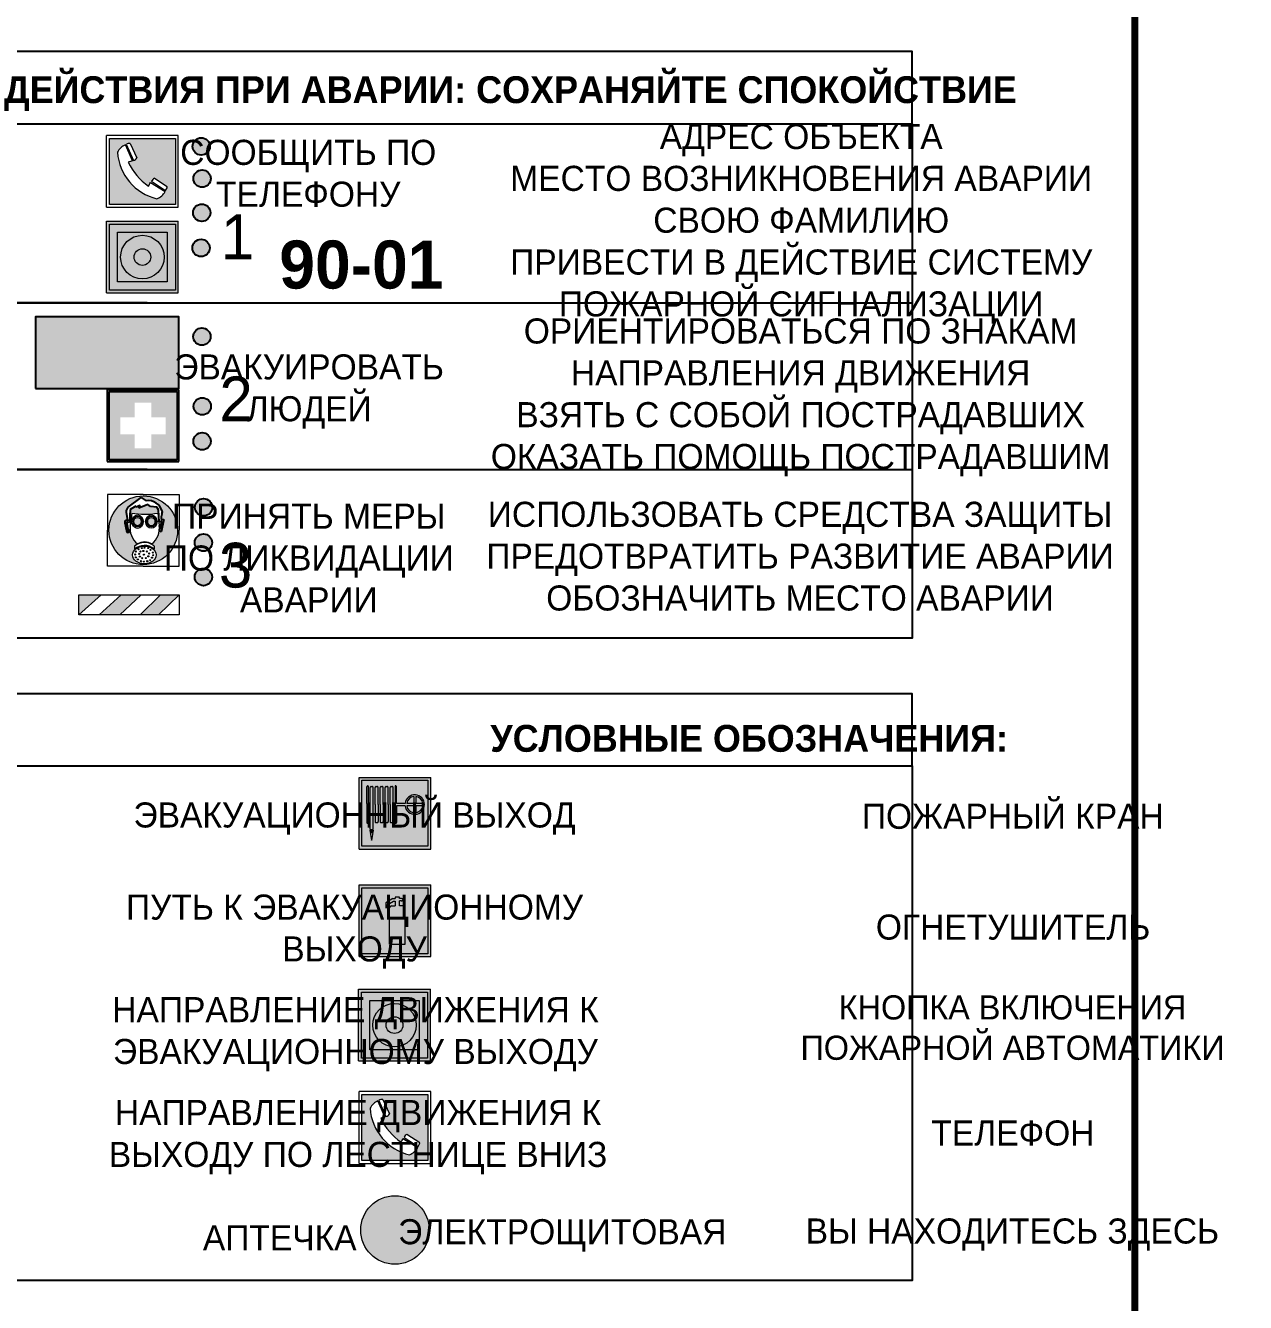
# Model space of a CAD drawing. Header units: millimetres. Extents: x 13114 to 67229, y 22859 to 38520.
# Drawn here: x 28747.8 to 28883.9, y 31711.7 to 31854.1 of the extents above; entities that cross this region are included whole.
import ezdxf

# ---------------------------------------------------------------- set-up
doc = ezdxf.new("R2010")
doc.units = ezdxf.units.MM
doc.styles.add('обычный', font='arial.ttf')

# ---------------------------------------------------------------- blocks, each defined once
blk = doc.blocks.new('A$C38D26F80')
h = blk.add_hatch(color=5)
h.dxf.hatch_style = 1
h.paths.add_polyline_path([(-8.77, -4.48, 1), (-0.19, -4.48, 1)])
h.paths.add_polyline_path([(-6.75, -3.58), (-6.75, -3.31), (-6.62, -3.22), (-6.5, -3.22), (-6.42, -3.3), (-6.39, -3.28), (-6.59, -2.23), (-6.59, -2.01), (-6.38, -1.58), (-4.76, -0.4), (-4.13, -0.79, -0.362848), (-2.1, -2.1, -0.201049), (-2.17, -2.48, 0.085434), (-2.26, -3.13), (-1.9, -3.16), (-2.25, -4.7), (-2.4, -4.59), (-2.43, -4.34), (-2.36, -4.34), (-2.14, -3.34), (-2.47, -3.42), (-2.58, -1.95), (-2.77, -1.58), (-3.58, -1.52), (-3.92, -1.26), (-5.05, -1.73), (-4.87, -1.39), (-5.41, -1.6), (-5.41, -1.46), (-6.13, -1.87), (-6.18, -3.5), (-6.56, -3.47), (-6.37, -4.59), (-6.16, -4.43), (-6.16, -4.66), (-6.36, -4.79), (-6.37, -4.8), (-6.51, -4.76)], flags=16)
h.paths.add_polyline_path([(-6.51, -4.76), (-6.36, -4.79), (-6.37, -4.8)], flags=0)
h.paths.add_polyline_path([(-5.92, -2.34, 0.089508), (-2.67, -2.35), (-2.48, -3.88, -0.268602), (-3.4, -6.18, 0.262449), (-5.2, -6.18, -0.268602), (-6.11, -3.88)], flags=16)
edge = h.paths.add_edge_path(flags=16)
edge.add_ellipse((-5.19, -3.41), major_axis=(0, 0.842), ratio=0.848992, start_angle=0, end_angle=360)
edge = h.paths.add_edge_path(flags=0)
edge.add_ellipse((-5.19, -3.39), major_axis=(0, 0.665), ratio=0.853798, start_angle=0, end_angle=360)
edge = h.paths.add_edge_path(flags=0)
edge.add_ellipse((-5.19, -3.4), major_axis=(0, 0.528), ratio=0.864094, start_angle=0, end_angle=360)
edge = h.paths.add_edge_path(flags=16)
edge.add_ellipse((-3.47, -3.4), major_axis=(0, 0.842), ratio=0.848992, start_angle=0, end_angle=360)
h.paths.add_polyline_path([(-3.13, -6.45), (-3.13, -6.84, 0.383174), (-5.57, -6.85), (-5.57, -6.49, -0.369952)], flags=16)
edge = h.paths.add_edge_path(flags=0)
edge.add_ellipse((-3.47, -3.39), major_axis=(0, 0.665), ratio=0.853798, start_angle=0, end_angle=360)
edge = h.paths.add_edge_path(flags=0)
edge.add_ellipse((-3.47, -3.4), major_axis=(0, 0.528), ratio=0.864094, start_angle=0, end_angle=360)
edge = h.paths.add_edge_path(flags=16)
edge.add_ellipse((-4.34, -7.57), major_axis=(-1.48, 0), ratio=0.744955, start_angle=0, end_angle=360)
h.paths.add_polyline_path([(-5.01, -6.85, -1), (-5.15, -6.85, -1)], flags=0)
h.paths.add_polyline_path([(-5.33, -7.14, -1), (-5.47, -7.14, -1)], flags=0)
h.paths.add_polyline_path([(-4.61, -6.71, -1), (-4.74, -6.71, -1)], flags=16)
h.paths.add_polyline_path([(-5.43, -7.51, -1), (-5.57, -7.51, -1)], flags=0)
h.paths.add_polyline_path([(-4.26, -6.67, -1), (-4.4, -6.67, -1)], flags=16)
h.paths.add_polyline_path([(-4.74, -7.14, -1), (-4.88, -7.14, -1)], flags=0)
h.paths.add_polyline_path([(-4.93, -7.43, -1), (-5.07, -7.43, -1)], flags=0)
h.paths.add_polyline_path([(-4.41, -7.07, -1), (-4.54, -7.07, -1)], flags=0)
h.paths.add_polyline_path([(-5.33, -7.87, -1), (-5.46, -7.87, -1)], flags=0)
h.paths.add_polyline_path([(-3.8, -6.71, -1), (-3.94, -6.71, -1)], flags=16)
h.paths.add_polyline_path([(-4.85, -7.78, -1), (-4.98, -7.78, -1)], flags=0)
h.paths.add_polyline_path([(-3.96, -7.14, -1), (-4.1, -7.14, -1)], flags=0)
h.paths.add_polyline_path([(-4.33, -7.53, -1), (-4.47, -7.53, -1)], flags=0)
h.paths.add_polyline_path([(-5.09, -8.12, -1), (-5.23, -8.12, -1)], flags=0)
h.paths.add_polyline_path([(-3.5, -6.94, -1), (-3.64, -6.94, -1)], flags=0)
h.paths.add_polyline_path([(-4.54, -7.97, -1), (-4.68, -7.97, -1)], flags=0)
h.paths.add_polyline_path([(-3.66, -7.39, -1), (-3.8, -7.39, -1)], flags=0)
h.paths.add_polyline_path([(-4.73, -8.35, -1), (-4.86, -8.35, -1)], flags=0)
h.paths.add_polyline_path([(-4.09, -7.96, -1), (-4.23, -7.96, -1)], flags=0)
h.paths.add_polyline_path([(-3.77, -7.74, -1), (-3.91, -7.74, -1)], flags=0)
h.paths.add_polyline_path([(-3.22, -7.27, -1), (-3.35, -7.27, -1)], flags=0)
h.paths.add_polyline_path([(-4.34, -8.4, -1), (-4.47, -8.4, -1)], flags=0)
h.paths.add_polyline_path([(-3.16, -7.61, -1), (-3.3, -7.61, -1)], flags=0)
h.paths.add_polyline_path([(-3.9, -8.35, -1), (-4.04, -8.35, -1)], flags=0)
h.paths.add_polyline_path([(-3.32, -7.91, -1), (-3.46, -7.91, -1)], flags=0)
h.paths.add_polyline_path([(-3.55, -8.23, -1), (-3.69, -8.23, -1)], flags=0)
at = {"color": 5, "lineweight": 5}
for p, q in [((-4.48, 0), (-8.96, 0)), ((-8.96, 0), (-8.96, -4.48)), ((-4.48, 0), (0, 0)), ((0, 0), (0, -4.48)), ((-6.59, -2.01), (-6.38, -1.58)), ((-6.38, -1.58), (-4.76, -0.4)), ((-5.41, -1.46), (-6.13, -1.87)), ((-4.87, -1.39), (-5.41, -1.6)), ((-5.41, -1.6), (-5.41, -1.46)), ((-3.92, -1.26), (-5.05, -1.73)), ((-5.05, -1.73), (-4.87, -1.39)), ((-4.76, -0.4), (-4.13, -0.79)), ((-3.58, -1.52), (-3.92, -1.26)), ((-2.77, -1.58), (-3.58, -1.52)), ((-2.58, -1.95), (-2.77, -1.58)), ((-6.59, -2.23), (-6.59, -2.01)), ((-6.39, -3.28), (-6.59, -2.23)), ((-6.13, -1.87), (-6.18, -3.5)), ((-5.92, -2.34), (-6.11, -3.88)), ((-2.67, -2.34), (-2.48, -3.88)), ((-2.47, -3.42), (-2.58, -1.95)), ((-1.9, -3.16), (-2.26, -3.13)), ((-2.25, -4.7), (-1.9, -3.16)), ((-8.96, -8.96), (-8.96, -4.48)), ((-6.75, -3.31), (-6.62, -3.22)), ((-6.75, -3.58), (-6.75, -3.31)), ((-6.51, -4.76), (-6.75, -3.58)), ((-6.62, -3.22), (-6.5, -3.22)), ((-6.18, -3.5), (-6.56, -3.47)), ((-6.56, -3.47), (-6.37, -4.59)), ((-6.37, -4.8), (-6.51, -4.76)), ((-6.5, -3.22), (-6.42, -3.3)), ((-6.42, -3.3), (-6.39, -3.28)), ((-6.37, -4.59), (-6.16, -4.43)), ((-6.16, -4.66), (-6.37, -4.8)), ((-6.16, -4.43), (-6.16, -4.66)), ((-2.14, -3.34), (-2.47, -3.42)), ((-2.43, -4.34), (-2.4, -4.59)), ((-2.43, -4.34), (-2.36, -4.34)), ((-2.4, -4.59), (-2.25, -4.7)), ((-2.36, -4.34), (-2.14, -3.34)), ((0, -8.96), (0, -4.48)), ((-5.57, -6.49), (-5.57, -6.85)), ((-3.13, -6.45), (-3.13, -6.84)), ((-4.48, -8.96), (-8.96, -8.96)), ((-4.48, -8.96), (0, -8.96))]:
    blk.add_line(p, q, dxfattribs=at)
at = {"color": 5}
for p, q in [((-6.59, -2.01), (-6.38, -1.58)), ((-6.38, -1.58), (-4.76, -0.4)), ((-5.41, -1.46), (-6.13, -1.87)), ((-4.87, -1.39), (-5.41, -1.6)), ((-5.41, -1.6), (-5.41, -1.46)), ((-3.92, -1.26), (-5.05, -1.73)), ((-5.05, -1.73), (-4.87, -1.39)), ((-4.76, -0.4), (-4.13, -0.79)), ((-3.58, -1.52), (-3.92, -1.26)), ((-2.77, -1.58), (-3.58, -1.52)), ((-2.58, -1.95), (-2.77, -1.58)), ((-6.59, -2.23), (-6.59, -2.01)), ((-6.39, -3.28), (-6.59, -2.23)), ((-6.13, -1.87), (-6.18, -3.5)), ((-2.47, -3.42), (-2.58, -1.95)), ((-2.26, -3.13), (-1.9, -3.16)), ((-1.9, -3.16), (-2.25, -4.7)), ((-6.75, -3.31), (-6.62, -3.22)), ((-6.75, -3.58), (-6.75, -3.31)), ((-6.51, -4.76), (-6.75, -3.58)), ((-6.62, -3.22), (-6.5, -3.22)), ((-6.18, -3.5), (-6.56, -3.47)), ((-6.56, -3.47), (-6.37, -4.59)), ((-6.37, -4.8), (-6.51, -4.76)), ((-6.36, -4.79), (-6.51, -4.76)), ((-6.5, -3.22), (-6.42, -3.3)), ((-6.42, -3.3), (-6.39, -3.28)), ((-6.37, -4.59), (-6.16, -4.43)), ((-6.16, -4.66), (-6.37, -4.8)), ((-6.16, -4.66), (-6.36, -4.79)), ((-6.16, -4.43), (-6.16, -4.66)), ((-2.14, -3.34), (-2.47, -3.42)), ((-2.4, -4.59), (-2.43, -4.34)), ((-2.43, -4.34), (-2.36, -4.34)), ((-2.25, -4.7), (-2.4, -4.59)), ((-2.36, -4.34), (-2.14, -3.34))]:
    blk.add_line(p, q, dxfattribs=at)
at = {"color": 5, "lineweight": 5}
for centre, radius in [((-4.48, -4.48), 4.29), ((-5.5, -7.51), 0.0678), ((-5.4, -7.14), 0.0678), ((-5.4, -7.87), 0.0678), ((-5.08, -6.85), 0.0678), ((-5, -7.43), 0.0678), ((-4.91, -7.78), 0.0678), ((-4.81, -7.14), 0.0678), ((-4.67, -6.71), 0.0678), ((-4.61, -7.97), 0.0678), ((-4.47, -7.07), 0.0678), ((-4.4, -7.53), 0.0678), ((-4.33, -6.67), 0.0678), ((-4.16, -7.96), 0.0678), ((-4.03, -7.14), 0.0678), ((-3.87, -6.71), 0.0678), ((-3.84, -7.74), 0.0678), ((-3.73, -7.39), 0.0678), ((-3.57, -6.94), 0.0678), ((-3.39, -7.91), 0.0678), ((-3.28, -7.27), 0.0678), ((-3.23, -7.61), 0.0678), ((-5.16, -8.12), 0.0678), ((-4.79, -8.35), 0.0678), ((-4.4, -8.4), 0.0678), ((-3.97, -8.35), 0.0678), ((-3.62, -8.23), 0.0678)]:
    blk.add_circle(centre, radius, dxfattribs=at)
at = {"color": 5}
for centre, radius, start, end in [((-3.89, -2.66), 1.88, 17.387, 97.1599), ((-0.35, -3.07), 1.91, 162.2553, 181.7878), ((-2.6, -2.2), 0.511, 326.3906, 11.8614)]:
    blk.add_arc(centre, radius, start, end, dxfattribs=at)
at = {"color": 5, "lineweight": 5}
for centre, radius, start, end in [((-4.28, 6.66), 9.15, 259.6987, 280.1569), ((-0.47, -3.05), 1.79, 161.5846, 182.4584), ((-2.6, -2.2), 0.513, 326.4781, 11.7739), ((-3.66, -4.24), 2.47, 171.573, 231.7124), ((-4.93, -4.24), 2.47, 308.2876, 8.427), ((-4.33, -7.88), 1.87, 50.358, 131.5662), ((-4.34, -8.2), 1.82, 48.4943, 132.3565), ((-4.3, -7.78), 1.83, 60.5889, 119.4111)]:
    blk.add_arc(centre, radius, start, end, dxfattribs=at)
for centre, major_axis, ratio in [((-5.19, -3.41), (0, 0.842), 0.848992), ((-5.19, -3.39), (0, 0.665), 0.853798), ((-5.19, -3.4), (0, 0.528), 0.864094), ((-3.47, -3.4), (0, 0.842), 0.848992), ((-3.47, -3.39), (0, 0.665), 0.853798), ((-3.47, -3.4), (0, 0.528), 0.864094), ((-4.34, -7.57), (-1.48, 0), 0.744955)]:
    blk.add_ellipse(centre, major_axis=major_axis, ratio=ratio, dxfattribs=at)
blk = doc.blocks.new('A$C47DD6509')
at = {"lineweight": 5}
for points in [[(-8.69, 0), (-11.19, 0), (-11.19, -2.22)], [(-4.22, 0), (-6.45, 0), (-8.91, -2.22), (-6.61, -2.22)], [(0, 0), (-2.09, 0), (-4.36, -2.22), (-2.29, -2.22)]]:
    blk.add_hatch(color=242, dxfattribs=at).paths.add_polyline_path(points)
at = {"color": 242, "lineweight": 5}
for p, q in [((-11.19, -2.22), (-8.69, 0)), ((-11.19, -2.22), (-11.19, 0)), ((-11.19, 0), (-8.69, 0)), ((-11.19, 0), (0, 0)), ((-8.91, -2.22), (-6.45, 0)), ((-6.61, -2.22), (-4.22, 0)), ((-4.36, -2.22), (-2.09, 0)), ((-2.29, -2.22), (0, 0)), ((0, 0), (0, -2.22)), ((0, -2.22), (-11.19, -2.22))]:
    blk.add_line(p, q, dxfattribs=at)
blk = doc.blocks.new('A$C32E8229D')
at = {"true_color": 0xffffff}
blk.add_hatch(color=7, dxfattribs=at).paths.add_polyline_path([(0, 0), (0, -8), (16, -8), (16, 0)])
h = blk.add_hatch(color=126)
h.paths.add_polyline_path([(0.2, -0.2), (15.8, -0.2), (15.8, -7.8), (0.2, -7.8)])
h.paths.add_polyline_path([(13.49, -2.05), (12.08, -2.05), (11.37, -2.63, 0.162397), (11.29, -2.84), (11.29, -3.63), (10.35, -3.63), (10.35, -4.05), (11.68, -4.05), (11.68, -3.48), (12.26, -4.28), (11.29, -5.1), (11.29, -6.78), (11.85, -6.78), (11.85, -5.44), (12.8, -4.64), (12.8, -5.94), (14.46, -5.94), (14.46, -5.39), (13.45, -5.39), (13.45, -3.97), (12.46, -2.59), (13.15, -2.59), (13.69, -3.34), (14.18, -3)], flags=16)
h.paths.add_polyline_path([(10.74, -1.82, 1), (11.8, -1.82, 1)], flags=16)
h.paths.add_polyline_path([(9.39, -3.59), (5.99, -3.59), (6.56, -3.03), (5.91, -3.03), (5.1, -3.83), (5.91, -4.64), (6.56, -4.64), (5.99, -4.09), (9.39, -4.09)], flags=16)
h.paths.add_polyline_path([(4.29, -1.08), (1.72, -1.08), (1.72, -6.6), (4.29, -6.6)], flags=16)
at = {"color": 126}
blk.add_lwpolyline([(16, -8), (0, -8), (0, 0), (16, 0)], close=True, dxfattribs=at)
blk = doc.blocks.new('A$C18900ED3')
h = blk.add_hatch(color=126)
h.paths.add_polyline_path([(-0.18, -0.18), (-7.02, -0.18), (-7.02, -7.02), (-0.18, -7.02)])
h.paths.add_polyline_path([(-5.89, -4.46), (-5.89, -2.77), (-4.46, -2.77), (-4.46, -1.31), (-2.77, -1.31), (-2.77, -2.77), (-1.33, -2.77), (-1.33, -4.46), (-2.77, -4.46), (-2.77, -5.89), (-4.46, -5.89), (-4.46, -4.46)], flags=16)
at = {"color": 126}
for p, q in [((-7.2, 0), (-7.2, -7.2)), ((0, 0), (-7.2, 0)), ((0, -7.2), (0, 0)), ((-7.02, -7.02), (-7.02, -0.18)), ((-7.02, -0.18), (-0.18, -0.18)), ((-0.18, -0.18), (-0.18, -7.02)), ((-7.2, -7.2), (0, -7.2)), ((-0.18, -7.02), (-7.02, -7.02))]:
    blk.add_line(p, q, dxfattribs=at)
blk = doc.blocks.new('A$C456E1F9C')
at = {"lineweight": 5}
h = blk.add_hatch(color=242, dxfattribs=at)
h.paths.add_polyline_path([(0.51, -1.47), (0.51, -13.26), (12.29, -13.26), (12.29, -1.47)])
h.paths.add_polyline_path([(5.42, -4.95, -0.254479), (4.78, -5.4), (3.52, -2.53, -0.209735), (4.23, -2.4)], flags=16)
h.paths.add_polyline_path([(8.53, -8.6), (10.87, -10.17), (10.54, -10.76), (8.03, -9.13, -0.192251)], flags=16)
h.paths.add_polyline_path([(4.61, -5.49, 0.005518), (3.87, -5.72, 0.128647), (7.49, -10.01, 0.00809), (7.83, -9.33), (10.47, -10.97, -0.16736), (8.99, -12.25, -0.327862), (1.95, -3.95, -0.166952), (3.36, -2.62)], flags=16)
at = {"color": 242, "lineweight": 5}
for p, q in [((0, -13.77), (0, -0.97)), ((12.8, -0.97), (0, -0.97)), ((12.8, -13.77), (12.8, -0.97)), ((4.61, -5.49), (3.36, -2.62)), ((3.52, -2.53), (4.78, -5.4)), ((4.23, -2.4), (5.42, -4.95)), ((10.81, -10.12), (8.53, -8.6)), ((7.83, -9.33), (10.47, -10.97)), ((8.03, -9.13), (10.54, -10.76)), ((10.54, -10.76), (10.8, -10.3)), ((10.8, -10.3), (10.81, -10.12)), ((0, -13.77), (12.8, -13.77))]:
    blk.add_line(p, q, dxfattribs=at)
blk.add_lwpolyline([(0.51, -1.47), (12.29, -1.47), (12.29, -13.26), (0.51, -13.26)], close=True, dxfattribs=at)
for centre, radius, start, end in [((4.59, -5.34), 2.99, 114.2845, 152.1974), ((11.12, -3.31), 9.19, 183.9915, 256.6009), ((4.02, -3.27), 0.891, 76.3284, 123.7092), ((14.98, -39.1), 35.17, 107.1487, 108.4135), ((13.86, -0.94), 11.08, 205.5536, 234.8762), ((4.68, -4.59), 0.824, 276.9621, 334.0723), ((8.94, -9.5), 0.989, 114.4092, 157.9388), ((-13.31, 0.8), 23.44, 332.5487, 334.4027), ((7.87, -9.46), 3, 291.9291, 329.9329)]:
    blk.add_arc(centre, radius, start, end, dxfattribs=at)
blk = doc.blocks.new('A$C54414219')
at = {"true_color": 0xffffff}
h = blk.add_hatch(color=7, dxfattribs=at)
h.paths.add_polyline_path([(2.39, -9.45), (2.39, -18.3), (11.23, -18.3), (11.23, -9.45)], flags=0)
h.paths.add_polyline_path([(10.71, -13.87, -1), (2.92, -13.87, -1)], flags=0)
h.paths.add_polyline_path([(8.3, -13.87, -1), (5.33, -13.87, -1)], flags=0)
h.paths.add_polyline_path([(0.41, -7.47), (0.41, -20.27), (13.21, -20.27), (13.21, -7.47)])
h.paths.add_polyline_path([(0.92, -19.77), (12.71, -19.77), (12.71, -7.98), (0.92, -7.98)], flags=16)
h.paths.add_polyline_path([(11.23, -9.45), (11.23, -18.3), (2.39, -18.3), (2.39, -9.45)], flags=0)
at = {"lineweight": 5}
h = blk.add_hatch(color=242, dxfattribs=at)
h.paths.add_polyline_path([(12.71, -7.98), (0.92, -7.98), (0.92, -19.77), (12.71, -19.77)])
h.paths.add_polyline_path([(11.23, -18.3), (2.39, -18.3), (2.39, -9.45), (11.23, -9.45)], flags=16)
h.paths.add_polyline_path([(10.71, -13.87, -1), (2.92, -13.87, -1)], flags=0)
h.paths.add_polyline_path([(8.3, -13.87, -1), (5.33, -13.87, -1)], flags=0)
at = {"true_color": 0xffffff}
h = blk.add_hatch(color=7, dxfattribs=at)
h.paths.add_polyline_path([(2.39, -9.45), (2.39, -18.3), (11.23, -18.3), (11.23, -9.45)])
h.paths.add_polyline_path([(10.71, -13.87, -1), (2.92, -13.87, -1)], flags=16)
h.paths.add_polyline_path([(8.3, -13.87, -1), (5.33, -13.87, -1)], flags=0)
at = {"lineweight": 5}
h = blk.add_hatch(color=242, dxfattribs=at)
h.paths.add_polyline_path([(2.92, -13.87, 1), (10.71, -13.87, 1)])
h.paths.add_polyline_path([(8.3, -13.87, -1), (5.33, -13.87, -1)], flags=16)
at = {"color": 242, "lineweight": 5}
for p, q in [((0.41, -20.27), (0.41, -7.47)), ((0.41, -7.47), (13.21, -7.47)), ((0.41, -7.47), (13.21, -7.47)), ((13.21, -20.27), (13.21, -7.47)), ((0.41, -20.27), (13.21, -20.27))]:
    blk.add_line(p, q, dxfattribs=at)
for points in [[(0.92, -7.98), (12.71, -7.98), (12.71, -19.77), (0.92, -19.77)], [(2.39, -9.45), (11.23, -9.45), (11.23, -18.3), (2.39, -18.3)]]:
    blk.add_lwpolyline(points, close=True, dxfattribs=at)
for radius in [3.89, 1.49]:
    blk.add_circle((6.81, -13.87), radius, dxfattribs=at)
blk = doc.blocks.new('A$C37112FD5')
at = {"true_color": 0xf5f5ff}
h = blk.add_hatch(color=7, dxfattribs=at)
h.dxf.hatch_style = 1
h.paths.add_polyline_path([(12.8, -7.4), (0, -7.4), (0, -20.2), (12.8, -20.2)])
h.paths.add_polyline_path([(12.29, -7.91), (12.29, -19.69), (0.51, -19.69), (0.51, -7.91)], flags=16)
h.paths.add_polyline_path([(4.98, -9.04, -0.42597), (5.17, -9.22), (5.17, -12.25), (5.17, -15.29, -0.432244), (4.98, -15.47), (4.83, -15.47, -0.42597), (4.64, -15.29), (4.64, -12.25), (4.64, -9.22, -0.432244), (4.83, -9.04)], flags=0)
h.paths.add_polyline_path([(4.28, -9.22), (4.28, -12.25), (4.28, -15.29, -0.432244), (4.09, -15.47), (3.94, -15.47, -0.42597), (3.75, -15.29), (3.75, -12.25), (3.75, -9.22, -0.432244), (3.94, -9.04), (4.09, -9.04, -0.42597)], flags=0)
h.paths.add_polyline_path([(5.72, -9.04), (5.87, -9.04, -0.42597), (6.06, -9.22), (6.06, -12.25), (6.06, -15.29, -0.432244), (5.87, -15.47), (5.72, -15.47, -0.42597), (5.53, -15.29), (5.53, -12.25), (5.53, -9.22, -0.432244)], flags=0)
h.paths.add_polyline_path([(6.42, -8.9), (6.5, -8.9, -0.42597), (6.69, -9.08), (6.69, -12.03), (8.21, -12.03, -15.824349), (8.21, -12.47), (6.69, -12.47), (6.69, -15.42, -0.432244), (6.5, -15.6), (6.42, -15.6)], flags=0)
h.paths.add_polyline_path([(3.39, -9.22), (3.39, -12.25), (3.39, -15.29, -0.432244), (3.2, -15.47), (3.05, -15.47, -0.42597), (2.85, -15.29), (2.85, -12.25), (2.85, -9.22, -0.432244), (3.05, -9.04), (3.2, -9.04, -0.42597)], flags=0)
h.paths.add_polyline_path([(2.5, -9.22), (2.5, -16.71), (1.96, -16.71), (1.96, -9.22, -0.432244), (2.15, -9.04), (2.31, -9.04, -0.42597)], flags=0)
h.paths.add_polyline_path([(1.61, -8.9), (1.61, -15.6), (1.57, -15.6, -0.42597), (1.37, -15.42), (1.37, -12.03), (1.37, -9.09, -0.432244), (1.57, -8.9)], flags=0)
h.paths.add_polyline_path([(9.76, -10.81), (9.76, -12.03), (8.49, -12.03, -0.336371)], flags=0)
h.paths.add_polyline_path([(8.49, -12.47), (9.76, -12.47), (9.76, -13.7, -0.336371)], flags=0)
h.paths.add_polyline_path([(10.11, -10.81, -0.336371), (11.38, -12.03), (10.11, -12.03)], flags=0)
h.paths.add_polyline_path([(10.11, -12.47), (11.38, -12.47, -0.336371), (10.11, -13.7)], flags=0)
h.paths.add_polyline_path([(2.5, -16.84), (2.5, -17.05), (1.97, -17.05), (1.97, -16.84)], flags=0)
h.paths.add_polyline_path([(2.5, -17.24, -0.033778), (2.24, -18.6, -0.033778), (1.97, -17.24)], flags=0)
h = blk.add_hatch(color=242)
h.dxf.hatch_style = 1
h.paths.add_polyline_path([(12.29, -7.91), (0.51, -7.91), (0.51, -19.69), (12.29, -19.69)])
h.paths.add_polyline_path([(6.42, -15.6), (6.42, -8.9), (6.5, -8.9, -0.42597), (6.69, -9.08), (6.69, -12.03), (8.21, -12.03, -15.824349), (8.21, -12.47), (6.69, -12.47), (6.69, -15.42, -0.432244), (6.5, -15.6)], flags=16)
h.paths.add_polyline_path([(5.87, -15.47), (5.72, -15.47, -0.42597), (5.53, -15.29), (5.53, -12.25), (5.53, -9.22, -0.432244), (5.72, -9.04), (5.87, -9.04, -0.42597), (6.06, -9.22), (6.06, -12.25), (6.06, -15.29, -0.432244)], flags=16)
h.paths.add_polyline_path([(4.98, -15.47), (4.83, -15.47, -0.42597), (4.64, -15.29), (4.64, -12.25), (4.64, -9.22, -0.432244), (4.83, -9.04), (4.98, -9.04, -0.42597), (5.17, -9.22), (5.17, -12.25), (5.17, -15.29, -0.432244)], flags=16)
h.paths.add_polyline_path([(4.09, -15.47), (3.94, -15.47, -0.42597), (3.75, -15.29), (3.75, -12.25), (3.75, -9.22, -0.432244), (3.94, -9.04), (4.09, -9.04, -0.42597), (4.28, -9.22), (4.28, -12.25), (4.28, -15.29, -0.432244)], flags=16)
h.paths.add_polyline_path([(3.2, -15.47), (3.05, -15.47, -0.42597), (2.85, -15.29), (2.85, -12.25), (2.85, -9.22, -0.432244), (3.05, -9.04), (3.2, -9.04, -0.42597), (3.39, -9.22), (3.39, -12.25), (3.39, -15.29, -0.432244)], flags=16)
h.paths.add_polyline_path([(2.5, -17.05), (1.97, -17.05), (1.97, -16.84), (2.5, -16.84)], flags=16)
h.paths.add_polyline_path([(2.5, -17.24, -0.033778), (2.24, -18.6, -0.033778), (1.97, -17.24)], flags=16)
h.paths.add_polyline_path([(2.5, -16.71), (1.96, -16.71), (1.96, -9.22, -0.432244), (2.15, -9.04), (2.31, -9.04, -0.42597), (2.5, -9.22)], flags=16)
h.paths.add_polyline_path([(1.61, -15.6), (1.57, -15.6, -0.42597), (1.37, -15.42), (1.37, -12.03), (1.37, -9.09, -0.432244), (1.57, -8.9), (1.61, -8.9)], flags=16)
h.paths.add_polyline_path([(8.49, -12.47), (9.76, -12.47), (9.76, -13.7, -0.336371)], flags=0)
h.paths.add_polyline_path([(10.11, -13.7), (10.11, -12.47), (11.38, -12.47, -0.336371)], flags=0)
h.paths.add_polyline_path([(8.49, -12.03, -0.336371), (9.76, -10.81), (9.76, -12.03)], flags=0)
h.paths.add_polyline_path([(10.11, -12.03), (10.11, -10.81, -0.336371), (11.38, -12.03)], flags=0)
h = blk.add_hatch(color=7, dxfattribs=at)
h.dxf.hatch_style = 1
h.paths.add_polyline_path([(1.61, -8.9), (1.57, -8.9, 0.432244), (1.37, -9.09), (1.37, -12.03), (1.37, -15.42, 0.42597), (1.57, -15.6), (1.61, -15.6)])
h.paths.add_polyline_path([(2.5, -9.22, 0.42597), (2.31, -9.04), (2.15, -9.04, 0.432244), (1.96, -9.22), (1.96, -16.71), (2.5, -16.71)])
h.paths.add_polyline_path([(2.5, -16.84), (1.97, -16.84), (1.97, -17.05), (2.5, -17.05)])
h.paths.add_polyline_path([(2.5, -17.24), (1.97, -17.24, 0.033778), (2.24, -18.6, 0.033778)])
h.paths.add_polyline_path([(3.39, -12.25), (3.39, -9.22, 0.42597), (3.2, -9.04), (3.05, -9.04, 0.432244), (2.85, -9.22), (2.85, -12.25), (2.85, -15.29, 0.42597), (3.05, -15.47), (3.2, -15.47, 0.432244), (3.39, -15.29)])
h.paths.add_polyline_path([(4.28, -12.25), (4.28, -9.22, 0.42597), (4.09, -9.04), (3.94, -9.04, 0.432244), (3.75, -9.22), (3.75, -12.25), (3.75, -15.29, 0.42597), (3.94, -15.47), (4.09, -15.47, 0.432244), (4.28, -15.29)])
h.paths.add_polyline_path([(5.17, -12.25), (5.17, -9.22, 0.42597), (4.98, -9.04), (4.83, -9.04, 0.432244), (4.64, -9.22), (4.64, -12.25), (4.64, -15.29, 0.42597), (4.83, -15.47), (4.98, -15.47, 0.432244), (5.17, -15.29)])
h.paths.add_polyline_path([(6.06, -12.25), (6.06, -9.22, 0.42597), (5.87, -9.04), (5.72, -9.04, 0.432244), (5.53, -9.22), (5.53, -12.25), (5.53, -15.29, 0.42597), (5.72, -15.47), (5.87, -15.47, 0.432244), (6.06, -15.29)])
h.paths.add_polyline_path([(6.69, -12.47), (8.21, -12.47, 15.824349), (8.21, -12.03), (6.69, -12.03), (6.69, -9.08, 0.42597), (6.5, -8.9), (6.42, -8.9), (6.42, -15.6), (6.5, -15.6, 0.432244), (6.69, -15.42)])
h.paths.add_polyline_path([(8.49, -12.47), (9.76, -12.47), (9.76, -13.7, -0.336371)], flags=16)
h.paths.add_polyline_path([(8.49, -12.03, -0.336371), (9.76, -10.81), (9.76, -12.03)], flags=16)
h.paths.add_polyline_path([(10.11, -12.47), (11.38, -12.47, -0.336371), (10.11, -13.7)], flags=16)
h.paths.add_polyline_path([(10.11, -12.03), (10.11, -10.81, -0.336371), (11.38, -12.03)], flags=16)
h = blk.add_hatch(color=242)
h.dxf.hatch_style = 1
h.paths.add_polyline_path([(9.76, -10.81, 0.336371), (8.49, -12.03), (9.76, -12.03)])
h.paths.add_polyline_path([(10.11, -10.81), (10.11, -12.03), (11.38, -12.03, 0.336371)])
h.paths.add_polyline_path([(11.38, -12.47), (10.11, -12.47), (10.11, -13.7, 0.336371)])
h.paths.add_polyline_path([(9.76, -12.47), (8.49, -12.47, 0.336371), (9.76, -13.7)])
at = {"color": 242, "lineweight": 5}
for p, q in [((0, -20.2), (0, -7.4)), ((0, -7.4), (12.8, -7.4)), ((1.37, -12.03), (1.37, -9.08)), ((1.57, -8.9), (1.61, -8.9)), ((1.61, -8.9), (1.61, -15.6)), ((2.15, -9.04), (2.31, -9.04)), ((3.05, -9.04), (3.2, -9.04)), ((3.94, -9.04), (4.09, -9.04)), ((4.83, -9.04), (4.98, -9.04)), ((5.72, -9.04), (5.87, -9.04)), ((6.42, -8.9), (6.42, -15.6)), ((6.5, -8.9), (6.42, -8.9)), ((6.69, -12.03), (6.69, -9.08)), ((12.8, -20.2), (12.8, -7.4)), ((1.96, -16.71), (1.96, -9.22)), ((2.5, -16.71), (2.5, -9.22)), ((2.85, -12.25), (2.85, -9.22)), ((3.39, -12.25), (3.39, -9.22)), ((3.75, -12.25), (3.75, -9.22)), ((4.28, -12.25), (4.28, -9.22)), ((4.64, -12.25), (4.64, -9.22)), ((5.17, -12.25), (5.17, -9.22)), ((5.53, -12.25), (5.53, -9.22)), ((6.06, -12.25), (6.06, -9.22)), ((9.76, -10.81), (9.76, -12.03)), ((10.11, -10.81), (10.11, -12.03)), ((1.37, -12.03), (1.37, -15.42)), ((2.85, -12.25), (2.85, -15.29)), ((3.39, -12.25), (3.39, -15.29)), ((3.75, -12.25), (3.75, -15.29)), ((4.28, -12.25), (4.28, -15.29)), ((4.64, -12.25), (4.64, -15.29)), ((5.17, -12.25), (5.17, -15.29)), ((5.53, -12.25), (5.53, -15.29)), ((6.06, -12.25), (6.06, -15.29)), ((8.21, -12.03), (6.69, -12.03)), ((8.21, -12.47), (6.69, -12.47)), ((6.69, -12.47), (6.69, -15.42)), ((9.76, -12.03), (8.49, -12.03)), ((9.76, -12.47), (8.49, -12.47)), ((9.76, -12.47), (9.76, -13.7)), ((11.38, -12.03), (10.11, -12.03)), ((11.38, -12.47), (10.11, -12.47)), ((10.11, -12.47), (10.11, -13.7)), ((1.57, -15.6), (1.61, -15.6)), ((3.05, -15.47), (3.2, -15.47)), ((3.94, -15.47), (4.09, -15.47)), ((4.83, -15.47), (4.98, -15.47)), ((5.72, -15.47), (5.87, -15.47)), ((6.42, -15.6), (6.5, -15.6)), ((1.96, -16.71), (2.5, -16.71)), ((1.97, -16.84), (2.5, -16.84)), ((1.97, -17.05), (1.97, -16.84)), ((2.5, -17.05), (1.97, -17.05)), ((1.97, -17.24), (2.5, -17.24)), ((2.5, -16.84), (2.5, -17.05)), ((0, -20.2), (12.8, -20.2))]:
    blk.add_line(p, q, dxfattribs=at)
blk.add_lwpolyline([(0.51, -7.91), (12.29, -7.91), (12.29, -19.69), (0.51, -19.69)], close=True, dxfattribs=at)
for centre, radius, start, end in [((1.56, -9.09), 0.182, 87.1027, 180.6071), ((2.15, -9.22), 0.182, 87.1027, 180.6071), ((2.32, -9.22), 0.182, 359.3929, 92.8973), ((3.04, -9.22), 0.182, 87.1027, 180.6071), ((3.21, -9.22), 0.182, 359.3929, 92.8973), ((3.93, -9.22), 0.182, 87.1027, 180.6071), ((4.1, -9.22), 0.182, 359.3929, 92.8973), ((4.82, -9.22), 0.182, 87.1027, 180.6071), ((4.99, -9.22), 0.182, 359.3929, 92.8973), ((5.71, -9.22), 0.182, 87.1027, 180.6071), ((5.88, -9.22), 0.182, 359.3929, 92.8973), ((6.51, -9.09), 0.182, 359.3929, 92.8973), ((9.93, -12.25), 1.74, 187.2319, 172.7681), ((9.93, -12.25), 1.46, 96.9927, 171.3585), ((9.93, -12.25), 1.46, 8.6415, 83.0073), ((9.93, -12.25), 1.46, 188.6415, 263.0073), ((9.93, -12.25), 1.46, 276.9927, 351.3585), ((1.56, -15.42), 0.182, 179.3929, 272.8973), ((3.04, -15.29), 0.182, 179.3929, 272.8973), ((3.21, -15.29), 0.182, 267.1027, 0.6071), ((3.93, -15.29), 0.182, 179.3929, 272.8973), ((4.1, -15.29), 0.182, 267.1027, 0.6071), ((4.82, -15.29), 0.182, 179.3929, 272.8973), ((4.99, -15.29), 0.182, 267.1027, 0.6071), ((5.71, -15.29), 0.182, 179.3929, 272.8973), ((5.88, -15.29), 0.182, 267.1027, 0.6071), ((6.51, -15.42), 0.182, 267.1027, 0.6071), ((12.17, -15.98), 10.27, 187.041, 194.7793), ((-7.7, -15.98), 10.27, 345.2207, 352.959)]:
    blk.add_arc(centre, radius, start, end, dxfattribs=at)
blk = doc.blocks.new('A$C7B8C2D5B')
at = {"lineweight": 0}
h = blk.add_hatch(color=5, dxfattribs=at)
h.dxf.hatch_style = 1
h.paths.add_polyline_path([(1.397, -3.024, 1), (-2.112, -3.024, 1)])
at = {"color": 5, "lineweight": 0}
blk.add_circle((-0.358, -3.024), 1.755, dxfattribs=at)
blk = doc.blocks.new('A$C3AD82952')
at = {"true_color": 0xf5f5ff}
h = blk.add_hatch(color=7, dxfattribs=at)
h.dxf.hatch_style = 1
h.paths.add_polyline_path([(8.21, 8.73, 0.414214), (7.89, 9.05), (7.22, 9.05), (7.22, 9.92), (7.59, 9.92, 1), (7.57, 10.36), (7.22, 10.36), (7.22, 10.6), (6.43, 10.6), (6.43, 10.36), (6.01, 10.36), (4.74, 9.59), (4.74, 8.69), (4.98, 8.73), (4.98, 9.26), (6.12, 9.91), (6.43, 9.91), (6.43, 9.05), (5.76, 9.05, 0.414214), (5.44, 8.73), (5.44, 2.2), (8.21, 2.2)], flags=0)
h.paths.add_polyline_path([(12.8, 12.8), (0, 12.8), (0, 0), (12.8, 0)])
h.paths.add_polyline_path([(0.51, 12.29), (12.29, 12.29), (12.29, 0.51), (0.51, 0.51)], flags=16)
h.paths.add_polyline_path([(4.74, 9.59), (6.01, 10.36), (6.43, 10.36), (6.43, 10.6), (7.22, 10.6), (7.22, 10.36), (7.59, 10.36, -0.94586), (7.59, 9.92), (7.22, 9.92), (7.22, 9.05), (7.89, 9.05, -0.414214), (8.21, 8.73), (8.21, 2.2), (5.44, 2.2), (5.44, 8.73, -0.414214), (5.76, 9.05), (6.43, 9.05), (6.43, 9.91), (6.12, 9.91), (4.98, 9.26), (4.98, 8.73), (4.74, 8.69)], flags=0)
h = blk.add_hatch(color=242)
h.dxf.hatch_style = 1
h.paths.add_polyline_path([(12.29, 12.29), (0.51, 12.29), (0.51, 0.51), (12.29, 0.51)])
h.paths.add_polyline_path([(4.74, 8.69), (4.74, 9.59), (6.01, 10.36), (6.43, 10.36), (6.43, 10.6), (7.22, 10.6), (7.22, 10.36), (7.59, 10.36, -0.94586), (7.59, 9.92), (7.22, 9.92), (7.22, 9.05), (7.89, 9.05, -0.414214), (8.21, 8.73), (8.21, 2.2), (5.44, 2.2), (5.44, 8.73, -0.414214), (5.76, 9.05), (6.43, 9.05), (6.43, 9.91), (6.12, 9.91), (4.98, 9.26), (4.98, 8.73)], flags=16)
h = blk.add_hatch(color=7, dxfattribs=at)
h.dxf.hatch_style = 1
h.paths.add_polyline_path([(8.21, 8.73, 0.414214), (7.89, 9.05), (7.22, 9.05), (7.22, 9.92), (7.59, 9.92, 1), (7.57, 10.36), (7.22, 10.36), (7.22, 10.6), (6.43, 10.6), (6.43, 10.36), (6.01, 10.36), (4.74, 9.59), (4.74, 8.69), (4.98, 8.73), (4.98, 9.26), (6.12, 9.91), (6.43, 9.91), (6.43, 9.05), (5.76, 9.05, 0.414214), (5.44, 8.73), (5.44, 2.2), (8.21, 2.2)])
at = {"color": 242, "lineweight": 5}
for p, q in [((0, 0), (0, 12.8)), ((0, 12.8), (12.8, 12.8)), ((12.8, 0), (12.8, 12.8)), ((6.01, 10.36), (4.74, 9.59)), ((4.74, 9.59), (4.74, 8.69)), ((4.98, 9.26), (6.12, 9.91)), ((4.98, 8.73), (4.98, 9.26)), ((6.01, 10.36), (6.43, 10.36)), ((6.12, 9.91), (6.43, 9.91)), ((7.22, 10.6), (6.43, 10.6)), ((6.43, 10.6), (6.43, 10.36)), ((6.43, 9.91), (6.43, 9.05)), ((7.22, 10.36), (7.22, 10.6)), ((7.59, 10.36), (7.22, 10.36)), ((7.22, 9.05), (7.22, 9.92)), ((7.59, 9.92), (7.22, 9.92)), ((4.74, 8.69), (4.98, 8.73)), ((5.44, 2.2), (5.44, 8.73)), ((5.76, 9.05), (6.43, 9.05)), ((7.89, 9.05), (7.22, 9.05)), ((8.21, 2.2), (8.21, 8.73)), ((0, 0), (12.8, 0)), ((5.44, 2.2), (8.21, 2.2))]:
    blk.add_line(p, q, dxfattribs=at)
blk.add_lwpolyline([(0.51, 12.29), (12.29, 12.29), (12.29, 0.51), (0.51, 0.51)], close=True, dxfattribs=at)
for centre, radius, start, end in [((7.58, 10.14), 0.223, 273.1875, 86.8125), ((5.76, 8.73), 0.32, 90, 180), ((7.89, 8.73), 0.32, 0, 90)]:
    blk.add_arc(centre, radius, start, end, dxfattribs=at)

msp = doc.modelspace()

# ---------------------------------------------------------------- hatches: boundary and pattern name
at = {"lineweight": 0}
h = msp.add_hatch(color=256, dxfattribs=at)
h.dxf.hatch_style = 1
h.paths.add_polyline_path([(28766.39, 31840.65, 1), (28768.32, 31840.65, 1)])
h = msp.add_hatch(color=256, dxfattribs=at)
h.dxf.hatch_style = 1
h.paths.add_polyline_path([(28766.5, 31837.07, 1), (28768.43, 31837.07, 1)])
h = msp.add_hatch(color=256, dxfattribs=at)
h.dxf.hatch_style = 1
h.paths.add_polyline_path([(28766.46, 31833.26, 1), (28768.39, 31833.26, 1)])
h = msp.add_hatch(color=256, dxfattribs=at)
h.dxf.hatch_style = 1
h.paths.add_polyline_path([(28766.38, 31829.33, 1), (28768.31, 31829.33, 1)])
h = msp.add_hatch(color=256, dxfattribs=at)
h.dxf.hatch_style = 1
h.paths.add_polyline_path([(28766.46, 31819.44, 1), (28768.39, 31819.44, 1)])
h = msp.add_hatch(color=256, dxfattribs=at)
h.dxf.hatch_style = 1
h.paths.add_polyline_path([(28766.5, 31811.66, 1), (28768.43, 31811.66, 1)])
h = msp.add_hatch(color=256, dxfattribs=at)
h.dxf.hatch_style = 1
h.paths.add_polyline_path([(28766.49, 31807.76, 1), (28768.42, 31807.76, 1)])
h = msp.add_hatch(color=256, dxfattribs=at)
h.dxf.hatch_style = 1
h.paths.add_polyline_path([(28766.65, 31800.4, 1), (28768.58, 31800.4, 1)])
h = msp.add_hatch(color=256, dxfattribs=at)
h.dxf.hatch_style = 1
h.paths.add_polyline_path([(28766.65, 31796.46, 1), (28768.58, 31796.46, 1)])
h = msp.add_hatch(color=256, dxfattribs=at)
h.dxf.hatch_style = 1
h.paths.add_polyline_path([(28766.65, 31792.62, 1), (28768.58, 31792.62, 1)])

# ---------------------------------------------------------------- linework, layer by layer
at = {"color": 1, "lineweight": 100}
for points in [[(28271.52, 32078.84), (28871.52, 32078.84), (28871.52, 31683.84), (28271.52, 31683.84)], [(28871.52, 32078.84), (29471.52, 32078.84), (29471.52, 31683.84), (28871.52, 31683.84)]]:
    msp.add_lwpolyline(points, close=True, dxfattribs=at)
for points in [[(28702.91, 31843.19), (28846.68, 31843.19), (28846.68, 31851.24), (28702.91, 31851.24)], [(28702.91, 31843.19), (28846.68, 31843.19), (28846.68, 31785.79), (28702.91, 31785.79)], [(28702.91, 31771.54), (28846.68, 31771.54), (28846.68, 31779.59), (28702.91, 31779.59)], [(28702.91, 31771.54), (28846.68, 31771.54), (28846.68, 31714.14), (28702.91, 31714.14)]]:
    msp.add_lwpolyline(points, close=True)
for points in [[(28761.33, 31823.19), (28702.91, 31823.19), (28846.68, 31823.19)], [(28761.33, 31804.62), (28702.91, 31804.62), (28846.68, 31804.62)]]:
    msp.add_lwpolyline(points)
for centre in [(28767.36, 31840.65), (28767.46, 31837.07), (28767.42, 31833.26), (28767.34, 31829.33), (28767.43, 31819.44), (28767.47, 31811.66), (28767.46, 31807.76), (28767.62, 31800.4), (28767.61, 31796.46), (28767.61, 31792.62)]:
    msp.add_circle(centre, 0.966)

# ---------------------------------------------------------------- block references
for name, p, xscale, yscale, zscale in [('A$C456E1F9C', (28756.8, 31842.47), 0.625, 0.625, 0.625), ('A$C54414219', (28756.54, 31836.98), 0.625, 0.625, 0.625), ('A$C18900ED3', (28764.87, 31813.51), 1.111111111007631, 1.111111111007631, 1.111111111007631), ('A$C38D26F80', (28764.89, 31801.84), 0.8928571427240968, 0.8928571427240968, 0.8928571427240968), ('A$C37112FD5', (28784.98, 31774.89), 0.6249984004534781, 0.6249984004534781, 0.6249984004534781), ('A$C3AD82952', (28784.98, 31750.28), 0.625, 0.625, 0.625), ('A$C54414219', (28784.67, 31751.3), 0.625, 0.625, 0.625), ('A$C456E1F9C', (28784.98, 31735.82), 0.625, 0.625, 0.625), ('A$C7B8C2D5B', (28789.76, 31726.36), 2.177419353276491, 2.177419353276491, 2.177419353276491)]:
    msp.add_blockref(name, p, dxfattribs=dict(xscale=xscale, yscale=yscale, zscale=zscale))
at = {"xscale": -1}
msp.add_blockref('A$C32E8229D', (28764.87, 31821.66), dxfattribs=at)
at = {"color": 242, "true_color": 0xc1121c}
msp.add_blockref('A$C47DD6509', (28764.89, 31790.63), dxfattribs=at)

# ---------------------------------------------------------------- texts
at = {"lineweight": 0, "attachment_point": 5, "style": 'обычный'}
for s, insert, char_height, width in [('{\\fProxima Nova Rg|b1|i0|c204|p2;ДЕЙСТВИЯ ПРИ АВАРИИ: СОХРАНЯЙТЕ СПОКОЙСТВИЕ\\H1.6644x; }', (28801.86, 31846.55), 3, 175.1736), ('\\pi-8.4,l8.4,t8.4;{\\fProxima Nova Rg|b0|i0|c204|p2;АДРЕС ОБЪЕКТА\\PМЕСТО ВОЗНИКНОВЕНИЯ АВАРИИ\\PСВОЮ ФАМИЛИЮ\\PПРИВЕСТИ В ДЕЙСТВИЕ СИСТЕМУ \\PПОЖАРНОЙ СИГНАЛИЗАЦИИ}', (28834.31, 31832.02), 2.8, 126.6484), ('{\\fProxima Nova Rg|b0|i0|c204|p2;СООБЩИТЬ ПО \\PТЕЛЕФОНУ}', (28779.3, 31837.64), 2.8, 126.6484), ('{\\fProxima Nova Rg|b0|i0|c204|p2;1\\H1.1667x; }', (28771.4, 31830.57), 5, 126.6484), ('{\\fProxima Nova Rg|b1|i0|c204|p2;\\H1.0714x;90-01\\fProxima Nova Rg|b0|i0|c204|p2;\\H0.93331x; \\H1.3449x; }', (28785.23, 31827.44), 5, 126.6484), ('\\pi-8.4,l8.4,t8.4;{\\fProxima Nova Rg|b0|i0|c204|p2;ОРИЕНТИРОВАТЬСЯ ПО ЗНАКАМ \\PНАПРАВЛЕНИЯ ДВИЖЕНИЯ\\PВЗЯТЬ С СОБОЙ ПОСТРАДАВШИХ\\PОКАЗАТЬ ПОМОЩЬ ПОСТРАДАВШИМ}', (28834.24, 31812.66), 2.8, 126.6484), ('{\\fProxima Nova Rg|b0|i0|c204|p2;ЭВАКУИРОВАТЬ \\PЛЮДЕЙ}', (28779.4, 31813.32), 2.8, 126.6484), ('{\\fProxima Nova Rg|b0|i0|c204|p2;2\\H1.1967x; }', (28771.25, 31812.49), 5, 126.6484), ('{\\fProxima Nova Rg|b0|i0|c204|p2;ПРИНЯТЬ МЕРЫ \\PПО ЛИКВИДАЦИИ \\PАВАРИИ}', (28779.36, 31794.74), 2.8, 126.6484), ('\\pi-8.4,l8.4,t8.4;{\\fProxima Nova Rg|b0|i0|c204|p2;ИСПОЛЬЗОВАТЬ СРЕДСТВА ЗАЩИТЫ \\PПРЕДОТВРАТИТЬ РАЗВИТИЕ АВАРИИ\\PОБОЗНАЧИТЬ МЕСТО АВАРИИ}', (28834.18, 31794.93), 2.8, 126.6484), ('{\\fProxima Nova Rg|b0|i0|c204|p2;3\\H1.1967x; }', (28771.19, 31793.91), 5, 126.6484), ('{\\fProxima Nova Rg|b1|i0|c204|p2;УСЛОВНЫЕ ОБОЗНАЧЕНИЯ:\\H1.1997x; }', (28828.5, 31774.6), 3, 175.1736), ('\\pi-8.4,l8.4,t8.4;{\\fProxima Nova Rg|b0|i0|c204|p2;ЭВАКУАЦИОННЫЙ ВЫХОД\\H1.6404x; }', (28784.47, 31765.67), 2.8, 126.6484), ('\\pi-8.4,l8.4,t8.4;{\\fProxima Nova Rg|b0|i0|c204|p2;ПОЖАРНЫЙ КРАН\\H1.6404x; }', (28857.92, 31765.91), 2.8, 126.6484), ('\\pi-8.4,l8.4,t8.4;{\\fProxima Nova Rg|b0|i0|c204|p2;ПУТЬ К ЭВАКУАЦИОННОМУ \\PВЫХОДУ }', (28784.47, 31753.06), 2.8, 126.6484), ('\\pi-8.4,l8.4,t8.4;{\\fProxima Nova Rg|b0|i0|c204|p2;ОГНЕТУШИТЕЛЬ\\H1.1997x; }', (28857.95, 31753.55), 2.8, 126.6484), ('\\pi-8.4,l8.4,t8.4;{\\fProxima Nova Rg|b0|i0|c204|p2;НАПРАВЛЕНИЕ ДВИЖЕНИЯ К \\PЭВАКУАЦИОННОМУ ВЫХОДУ}', (28784.57, 31741.62), 2.8, 126.6484), ('\\pi-8.1,l8.1,t8.1;{\\fProxima Nova Rg|b0|i0|c204|p2;КНОПКА ВКЛЮЧЕНИЯ\\PПОЖАРНОЙ АВТОМАТИКИ}', (28857.89, 31742.34), 2.7, 126.6484), ('\\pi-8.4,l8.4,t8.4;{\\fProxima Nova Rg|b0|i0|c204|p2;НАПРАВЛЕНИЕ ДВИЖЕНИЯ К \\PВЫХОДУ ПО ЛЕСТНИЦЕ ВНИЗ}', (28784.86, 31730.14), 2.8, 126.6484), ('\\pi-8.4,l8.4,t8.4;{\\fProxima Nova Rg|b0|i0|c204|p2;ТЕЛЕФОН\\H1.1997x; }', (28857.93, 31730.58), 2.8, 126.6484), ('\\pi-8.4,l8.4,t8.4;{\\fProxima Nova Rg|b0|i0|c204|p2;АПТЕЧКА\\H1.1667x; }', (28776.12, 31718.91), 2.8, 126.6484), ('\\pi-8.4,l8.4,t8.4;{\\fProxima Nova Rg|b0|i0|c204|p2;ЭЛЕКТРОЩИТОВАЯ\\H1.1997x; }', (28807.65, 31719.18), 2.8, 126.6484), ('\\pi-8.4,l8.4,t8.4;{\\fProxima Nova Rg|b0|i0|c204|p2;ВЫ НАХОДИТЕСЬ ЗДЕСЬ\\H1.1997x; }', (28857.87, 31719.26), 2.8, 126.6484)]:
    msp.add_mtext(s, dxfattribs=dict(at, insert=insert, char_height=char_height, width=width))

doc.saveas('drawing.dxf')
